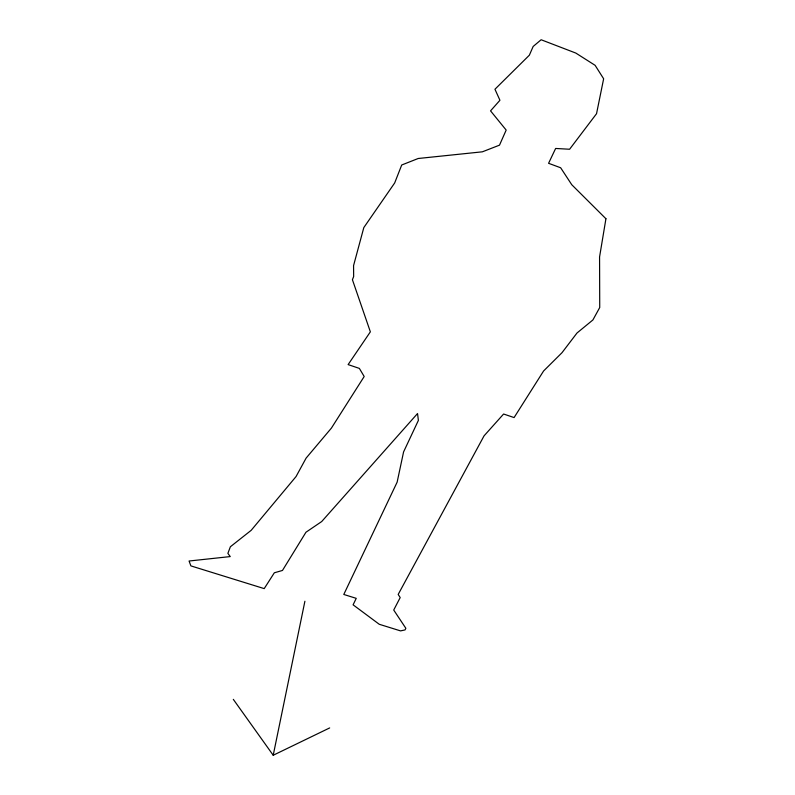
<?xml version="1.0" encoding="UTF-8"?>
<svg xmlns="http://www.w3.org/2000/svg" width="795" height="795" viewBox="0 0 795 795"><rect width="100%" height="100%" fill="white"/><g stroke="black" fill="none" stroke-linecap="round" stroke-linejoin="round"><path stroke-width="1.19" d="M329.677 727.922L273.212 755.25L304.902 601.239M233.313 699.352L273.212 755.25M605.929 218.734L599.569 256.944L599.728 307.516L592.901 319.958L577.001 333.006L561.986 352.712L543.591 370.987L514.087 417.574L503.603 414.016L484.056 435.849L398.176 594.461L400.203 597.552L393.724 610.043L405.867 628.318L405.013 629.928L400.561 630.892L379.265 624.284L353.099 604.826L356.24 598.347L343.788 594.461L397.142 482.138L403.582 451.908L418.389 420.396L417.544 413.529L321.707 521.54L305.956 532.243L282.473 570.452L274.335 572.788L264.208 588.618L190.889 565.891L189.071 561.012L230.262 556.58L227.877 553.38L230.381 546.751L251.17 530.335L296.048 476.563L306.105 458.119L331.396 428.117L364.19 376.512L359.36 368.403L348.121 364.597L370.361 331.843L352.423 279.721L353.656 276.541L353.566 265.6L363.812 227.589L394.668 182.969L401.714 165.002L418.2 158.493L482.386 151.815L499.498 145.157L506.177 130.072L490.545 110.863L499.936 100.279L494.957 89.249L529.351 55.203L533.167 46.458L541.127 39.75L575.819 53.066L595.117 65.329L603.644 78.775L596.538 113.705L569.598 149.251L555.635 148.456L548.58 163.303L560.654 167.765L571.774 184.738L605.929 218.734"/></g></svg>
